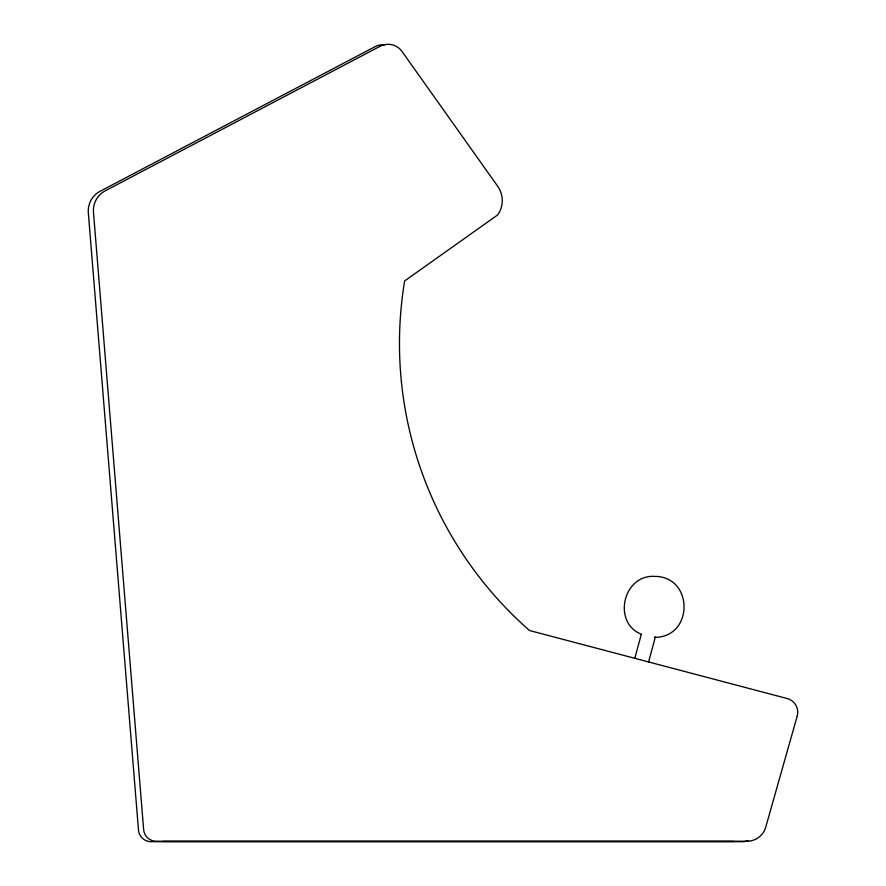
<?xml version="1.0" encoding="UTF-8"?>
<svg xmlns="http://www.w3.org/2000/svg" width="886" height="886" viewBox="0 0 886 886"><rect width="100%" height="100%" fill="white"/><g stroke="black" fill="none" stroke-linecap="round" stroke-linejoin="round"><path stroke-width="1.33" d="M634.775 658.387L641.242 634.553M648.541 662.13L655.374 636.968M654.289 637.344C693.959 637.776 693.959 575.955 654.289 576.387C622.958 574.759 612.171 622.847 641.475 634.276M162.98 841.445L733.774 841.445M748.194 840.703A19.215 19.215 0 0 1 742.08 841.7L151.019 841.7A12.57 12.57 0 0 1 138.493 830.149L88.323 212.74A22.216 22.216 0 0 1 100.118 191.276L374.933 46.748A17.155 17.155 0 0 1 384.889 44.887M797.212 716.087L765.714 827.258A19.215 19.215 0 0 1 747.23 841.224L156.18 841.224A12.57 12.57 0 0 1 143.643 829.673L93.473 212.263A22.216 22.216 0 0 1 105.268 190.8L380.094 46.271A17.155 17.155 0 0 1 402.067 51.532L497.71 186.293A24.708 24.708 0 0 1 497.71 214.888L404.636 280.951A381.733 381.733 0 0 0 529.529 630.522L787.211 698.545A14.154 14.154 0 0 1 797.212 716.087"/></g></svg>
